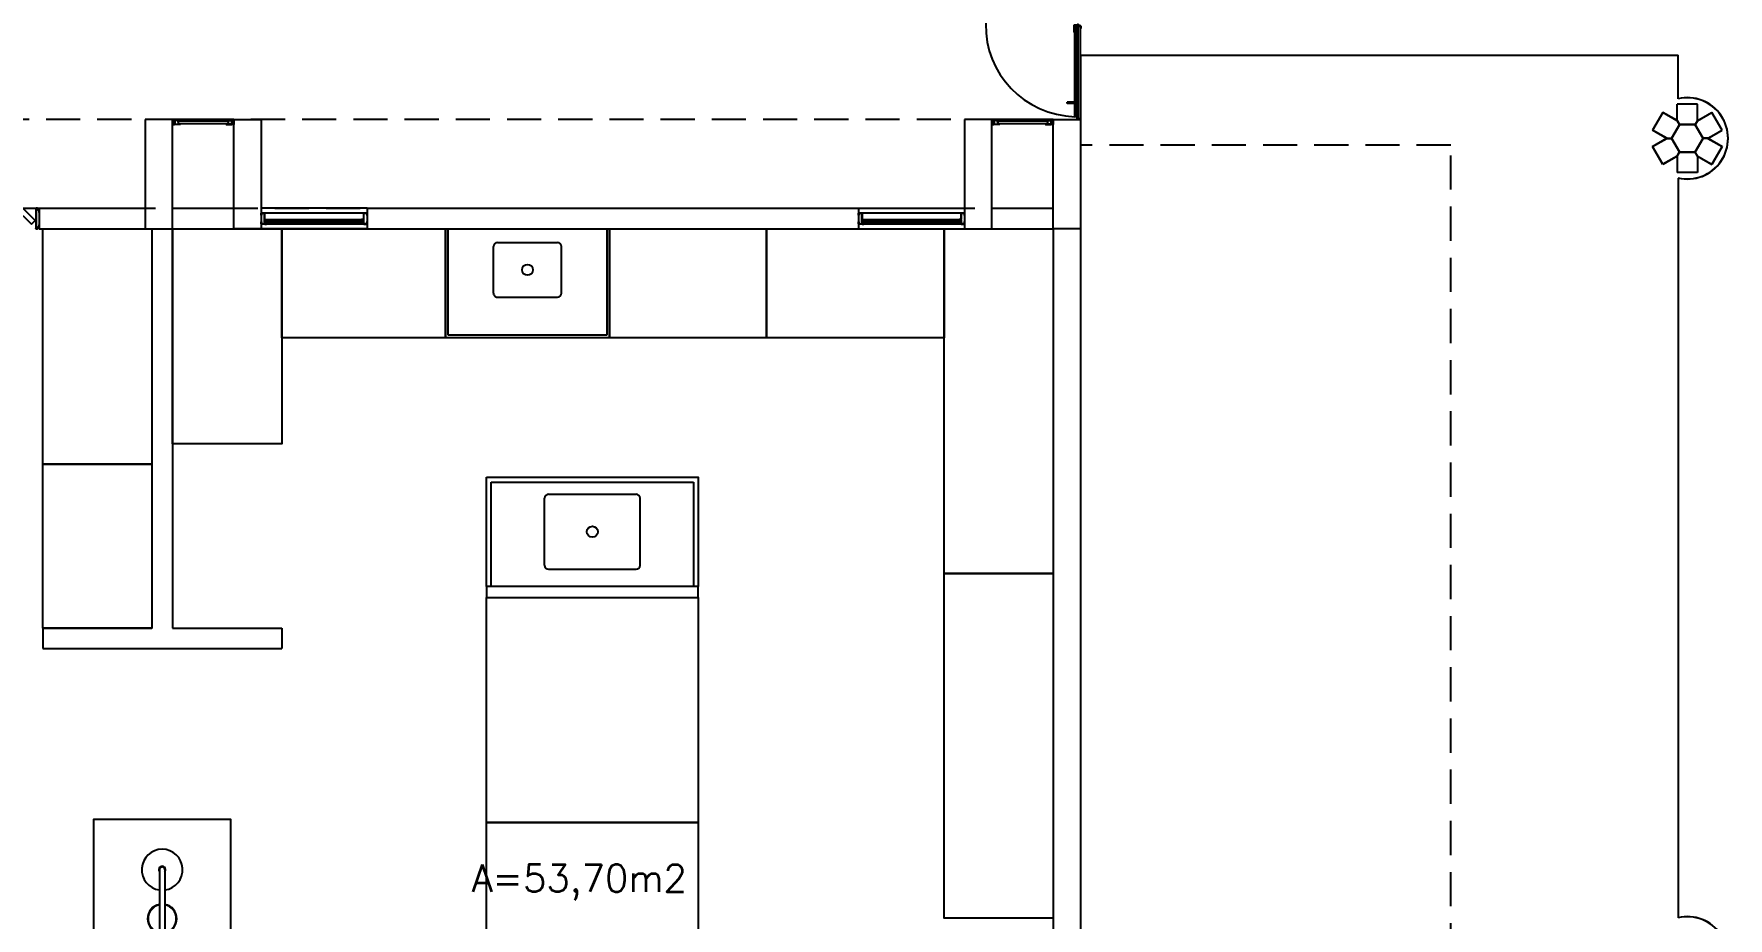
# Model space of a CAD drawing. Header units: millimetres. Extents: x 2128 to 2646, y 1972 to 2207.
# Drawn here: x 2351.8 to 2364.2, y 2130.79 to 2137.27 of the extents above; entities that cross this region are included whole.
import ezdxf

# ---------------------------------------------------------------- set-up
doc = ezdxf.new("R2010")
doc.units = ezdxf.units.MM
doc.linetypes.add('HIDDEN', pattern=[0.375, 0.25, -0.125])
for name, color, linetype in [('A-WC', 2, 'Continuous'), ('AR-ALV', 2, 'Continuous'), ('AR-BANCADAS', 1, 'Continuous'), ('AR-CHUVEIRO', 1, 'Continuous'), ('AR-ESQ', 1, 'Continuous'), ('AR-ESTC', 3, 'Continuous'), ('AR-ESTMA-C', 1, 'Continuous'), ('AR-LAY-OUT-EQUIPAMENTOS', 1, 'Continuous'), ('AR-PEITORIL', 1, 'Continuous'), ('AR-PIS', 1, 'Continuous'), ('AR-PISO-V1', 1, 'Continuous'), ('AR-PORTA', 1, 'Continuous'), ('AR-PROJ', 1, 'HIDDEN'), ('AR-VIDRO', 2, 'Continuous'), ('BC- VISTA', 1, 'Continuous'), ('BC-CORTE', 14, 'Continuous'), ('BC-CUBA', 1, 'Continuous'), ('COZ1', 1, 'Continuous'), ('DT-ESQ-BAGUETE-C', 1, 'Continuous'), ('DT-ESQ-BAGUETE-V', 1, 'Continuous'), ('DT-ESQ-CHAPA DOBRADA-V', 1, 'Continuous'), ('DT-ESQ-MARCO-V', 1, 'Continuous'), ('DT-ESQ-PERFIL CADEIRA-C', 2, 'Continuous'), ('DT-ESQ-PERFIL CADEIRA-V', 2, 'Continuous'), ('DT-ESQ-PERFIL U-C', 2, 'Continuous'), ('DT-ESQ-VENEZIANA-C', 1, 'Continuous'), ('DT-ESQ-VENEZIANA-V', 1, 'Continuous'), ('DT-ESQ-VIDRO-C', 2, 'Continuous'), ('DT-TXTMOD', 1, 'Continuous'), ('maçaneta', 1, 'Continuous'), ('montantes', 1, 'Continuous'), ('mov', 1, 'Continuous'), ('PLAT-CONG', 7, 'Continuous'), ('PM-PERFIL U-C', 2, 'Continuous'), ('PM-VIDRO', 2, 'Continuous'), ('pm1', 2, 'Continuous'), ('pm2', 2, 'Continuous'), ('Área', 2, 'Continuous')]:
    doc.layers.add(name, color=color, linetype=linetype)
doc.styles.add('S10', font='simplex.shx', dxfattribs={"height": 0.1})
doc.styles.add('UNB-100', font='simplex.shx', dxfattribs={"height": 0.2})

# ---------------------------------------------------------------- blocks, each defined once
blk = doc.blocks.new('pilar15')
at = {"layer": 'AR-ESTMA-C'}
for p, q in [((0.075, 0.25), (-0.075, 0.25)), ((-0.075, 0.13), (-0.075, 0.25)), ((0.075, 0.13), (0.075, 0.25)), ((-0.179, 0.19), (-0.254, 0.06)), ((-0.075, 0.13), (-0.179, 0.19)), ((-0.075, 0.13), (-0.058, 0.1)), ((0.075, 0.13), (0.058, 0.1)), ((0.075, 0.13), (0.179, 0.19)), ((0.254, 0.06), (0.179, 0.19)), ((-0.15, 0), (-0.254, 0.06)), ((-0.254, -0.06), (-0.15, 0)), ((-0.15, 0), (-0.115, 0)), ((0.15, 0), (0.115, 0)), ((0.15, 0), (0.254, 0.06)), ((0.15, 0), (0.254, -0.06)), ((-0.179, -0.19), (-0.254, -0.06)), ((-0.075, -0.13), (-0.058, -0.1)), ((0.075, -0.13), (0.058, -0.1)), ((0.254, -0.06), (0.179, -0.19)), ((-0.075, -0.13), (-0.179, -0.19)), ((-0.075, -0.13), (-0.075, -0.25)), ((0.075, -0.13), (0.179, -0.19)), ((0.075, -0.13), (0.075, -0.25)), ((0.075, -0.25), (-0.075, -0.25))]:
    blk.add_line(p, q, dxfattribs=at)
blk.add_lwpolyline([(0.058, 0.1), (-0.058, 0.1), (-0.115, 0), (-0.058, -0.1), (0.058, -0.1), (0.115, 0)], close=True, dxfattribs=at)
blk = doc.blocks.new('A$C34151AAB')
at = {"layer": 'AR-PISO-V1'}
for p, q in [((28.466, 30.318), (32.841, 30.318)), ((32.841, 30), (32.841, 30.318)), ((32.841, 29.419), (32.841, 24))]:
    blk.add_line(p, q, dxfattribs=at)
for centre in [(32.909, 29.71), (32.909, 23.71)]:
    blk.add_arc(centre, 0.298, 256.8287, 103.1713, dxfattribs=at)
at = {"layer": 'AR-PROJ'}
blk.add_line((31.177, 29.66), (28.466, 29.66), dxfattribs=at)
blk.add_lwpolyline([(29.445, 17.71), (31.177, 20.71), (31.177, 29.66)], dxfattribs=at)
at = {"layer": 'AR-ESTMA-C', "ltscale": 0.25}
blk.add_blockref('pilar15', (32.909, 29.71), dxfattribs=at)
blk = doc.blocks.new('BOX')
at = {"color": 1}
for p, q in [((-0.057, -0.14), (-0.057, -0.2)), ((-0.053, -0.14), (-0.053, -0.2)), ((-0.03, -0.165), (-0.053, -0.165)), ((-0.03, -0.175), (-0.053, -0.175)), ((-0.02, -0.73), (-0.02, -0.192)), ((0.02, -0.73), (0.02, -0.192))]:
    blk.add_line(p, q, dxfattribs=at)
blk.add_circle((0, -0.17), 0.02, dxfattribs=at)
for centre, radius, start, end in [((0, -0.17), 0.0699, 286.6348, 253.3652), ((-0.055, -0.14), 0.002, 0, 180), ((-0.055, -0.2), 0.002, 180, 0), ((0, -0.17), 0.03, 311.8103, 228.1897), ((0, -0.371), 0.107, 100.7532, 259.2468), ((0, -0.371), 0.103, 100.7532, 259.2468), ((0, -0.371), 0.103, 280.7532, 79.2468), ((0, -0.371), 0.107, 280.7532, 79.2468), ((0, -0.73), 0.15, 97.6623, 82.3377), ((0, -0.73), 0.025, 143.1301, 36.8699), ((0, -0.73), 0.02, 180, 0)]:
    blk.add_arc(centre, radius, start, end, dxfattribs=at)
blk = doc.blocks.new('chuvemerg-p')
at = {"layer": 'A-WC', "xscale": 4.000000000000012, "yscale": 4.000000000000012, "zscale": 4.000000000000012, "rotation": 315.0000000000003}
blk.add_blockref('BOX', (0, 0), dxfattribs=at)
blk = doc.blocks.new('chuveiro-emerg')
at = {"layer": 'AR-LAY-OUT-EQUIPAMENTOS'}
blk.add_lwpolyline([(0, 0.5), (1, 0.5), (1, -0.5), (0, -0.5)], close=True, dxfattribs=at)
at = {"layer": 'AR-LAY-OUT-EQUIPAMENTOS', "xscale": 0.250000000000002, "yscale": 0.250000000000002, "zscale": 0.250000000000002, "rotation": 135}
blk.add_blockref('chuvemerg-p', (-0.1, 0), dxfattribs=at)
blk = doc.blocks.new('EF01-P')
at = {"layer": 'DT-ESQ-BAGUETE-C', "ltscale": 0.1}
for points in [[(0.002, 0.035), (0.015, 0.035), (0.015, 0.033), (0.002, 0.033), (0.002, 0.005), (0.015, 0.005), (0.015, 0.004), (0.002, 0.004, -0.414214), (0, 0.005), (0, 0.033, -0.414214)], [(0.448, 0.035), (0.435, 0.035), (0.435, 0.033), (0.448, 0.033), (0.448, 0.005), (0.435, 0.005), (0.435, 0.004), (0.448, 0.004, 0.414214), (0.45, 0.005), (0.45, 0.033, 0.414214)]]:
    blk.add_lwpolyline(points, format="xyb", close=True, dxfattribs=at)
at = {"layer": 'DT-ESQ-PERFIL CADEIRA-C', "ltscale": 0.1}
for points in [[(0.01, 0.002), (0.01, 0.003), (0.002, 0.003, 1), (0.002, 0), (0.015, 0, 0.414214), (0.016, 0.002), (0.016, 0.033), (0.043, 0.033)], [(0.043, 0.006), (0.018, 0.006), (0.018, 0.016), (0.016, 0.016), (0.016, 0.006, 0.414214), (0.018, 0.005), (0.043, 0.005), (0.056, 0.005, 1), (0.056, 0.008), (0.043, 0.008), (0.043, 0.02), (0.043, 0.032), (0.056, 0.032, 1), (0.056, 0.035), (0.043, 0.035), (0.016, 0.035, 0.414214), (0.015, 0.033), (0.015, 0.002), (0.002, 0.002)], [(0.041, 0.02), (0.041, 0.032, -0.414214), (0.043, 0.033), (0.056, 0.033)], [(0.041, 0.02), (0.041, 0.008, 0.414214), (0.043, 0.006), (0.056, 0.006)], [(0.407, 0.006), (0.432, 0.006), (0.432, 0.016), (0.433, 0.016), (0.433, 0.006, -0.414214), (0.432, 0.005), (0.407, 0.005), (0.394, 0.005, -1), (0.394, 0.008), (0.407, 0.008), (0.407, 0.02), (0.407, 0.032), (0.394, 0.032, -1), (0.394, 0.035), (0.407, 0.035), (0.433, 0.035, -0.414214), (0.435, 0.033), (0.435, 0.002), (0.448, 0.002)], [(0.408, 0.02), (0.408, 0.032, 0.414214), (0.407, 0.033), (0.394, 0.033)], [(0.408, 0.02), (0.408, 0.008, -0.414214), (0.407, 0.006), (0.394, 0.006)], [(0.44, 0.002), (0.44, 0.003), (0.448, 0.003, -1), (0.448, 0), (0.435, 0, -0.414214), (0.433, 0.002), (0.433, 0.033), (0.407, 0.033)]]:
    blk.add_lwpolyline(points, format="xyb", dxfattribs=at)
at = {"layer": 'DT-ESQ-PERFIL CADEIRA-V', "ltscale": 0.1}
blk.add_line((0.015, 0), (0.435, 0), dxfattribs=at)
at = {"layer": 'DT-ESQ-VENEZIANA-C', "ltscale": 0.1}
for p, q in [((0.043, 0.011), (0.407, 0.011)), ((0.043, 0.009), (0.407, 0.009))]:
    blk.add_line(p, q, dxfattribs=at)
at = {"layer": 'DT-ESQ-VENEZIANA-V', "ltscale": 0.1}
blk.add_line((0.043, 0.031), (0.407, 0.031), dxfattribs=at)
blk = doc.blocks.new('PV1')
at = {"layer": 'AR-VIDRO'}
for p, q in [((0.682, 0.02), (0.005, 0.02)), ((0.682, 0.005), (0.005, 0.005)), ((0.022, 0.044), (0.022, 0.029)), ((0.022, 0.044), (0.688, 0.044)), ((0.022, 0.029), (0.688, 0.029)), ((2.703, 0.044), (2.037, 0.044)), ((2.703, 0.029), (2.037, 0.029)), ((2.043, 0.02), (2.72, 0.02)), ((2.043, 0.005), (2.72, 0.005)), ((2.703, 0.044), (2.703, 0.029))]:
    blk.add_line(p, q, dxfattribs=at)
at = {"layer": 'maçaneta'}
for p, q in [((0.112, 0.044), (0.112, 0.049)), ((0.112, 0.049), (0.132, 0.049)), ((0.117, 0.099), (0.127, 0.099)), ((0.117, 0.049), (0.117, 0.099)), ((0.127, 0.049), (0.127, 0.099)), ((0.132, 0.044), (0.132, 0.049)), ((2.613, 0.049), (2.593, 0.049)), ((2.593, 0.044), (2.593, 0.049)), ((2.598, 0.049), (2.598, 0.099)), ((2.608, 0.099), (2.598, 0.099)), ((2.608, 0.049), (2.608, 0.099)), ((2.613, 0.044), (2.613, 0.049))]:
    blk.add_line(p, q, dxfattribs=at)
at = {"layer": 'montantes'}
for p, q in [((0, 0), (0, 0.025)), ((0, 0.025), (0.02, 0.025)), ((0, 0), (0.02, 0)), ((0.005, 0.005), (0.005, 0.02)), ((0.02, 0.02), (0.02, 0.025)), ((0.02, 0), (0.02, 0.005)), ((0.642, 0.049), (0.693, 0.049)), ((0.642, 0.025), (0.693, 0.025)), ((0.688, 0.025), (0.668, 0.025)), ((0.668, 0.02), (0.668, 0.025)), ((0.668, 0), (0.668, 0.005)), ((0.688, 0), (0.668, 0)), ((0.682, 0.005), (0.682, 0.02)), ((0.688, 0.044), (0.688, 0.029)), ((0.688, 0), (0.688, 0.025)), ((0.693, 0.049), (0.693, 0.025)), ((2.032, 0.049), (2.032, 0.025)), ((2.082, 0.049), (2.032, 0.049)), ((2.082, 0.025), (2.032, 0.025)), ((2.037, 0.044), (2.037, 0.029)), ((2.037, 0.025), (2.057, 0.025)), ((2.037, 0), (2.037, 0.025)), ((2.037, 0), (2.057, 0)), ((2.043, 0.005), (2.043, 0.02)), ((2.057, 0.02), (2.057, 0.025)), ((2.057, 0), (2.057, 0.005)), ((2.705, 0.02), (2.705, 0.025)), ((2.725, 0.025), (2.705, 0.025)), ((2.705, 0), (2.705, 0.005)), ((2.725, 0), (2.705, 0)), ((2.72, 0.005), (2.72, 0.02)), ((2.725, 0), (2.725, 0.025))]:
    blk.add_line(p, q, dxfattribs=at)
for centre in [(0.693, 0.02), (2.032, 0.02)]:
    blk.add_circle(centre, 0.005, dxfattribs=at)
for centre, start, end in [((0.642, 0.044), 90, 180), ((0.642, 0.03), 180, 270), ((2.082, 0.044), 0, 90), ((2.082, 0.03), 270, 0)]:
    blk.add_arc(centre, 0.005, start, end, dxfattribs=at)
at = {"layer": 'mov'}
for centre, start, end in [((0.692, 0.025), 0, 178.3547), ((2.033, 0.025), 1.6453, 180)]:
    blk.add_arc(centre, 0.671, start, end, dxfattribs=at)
blk = doc.blocks.new('EF04A-P')
at = {"layer": 'DT-ESQ-BAGUETE-C', "ltscale": 0.1}
for points in [[(0.039, -0.05), (0.0255, -0.05), (0.0255, -0.0485), (0.039, -0.0485), (0.039, -0.0365), (0.0255, -0.0365), (0.0255, -0.035), (0.039, -0.035, -0.4142136), (0.0405, -0.0365), (0.0405, -0.0485, -0.4142136)], [(0.736, -0.05), (0.7495, -0.05), (0.7495, -0.0485), (0.736, -0.0485), (0.736, -0.0365), (0.7495, -0.0365), (0.7495, -0.035), (0.736, -0.035, 0.4142136), (0.7345, -0.0365), (0.7345, -0.0485, 0.4142136)]]:
    blk.add_lwpolyline(points, format="xyb", close=True, dxfattribs=at)
at = {"layer": 'DT-ESQ-BAGUETE-V', "ltscale": 0.1}
blk.add_line((0.736, -0.05), (0.039, -0.05), dxfattribs=at)
at = {"layer": 'DT-ESQ-CHAPA DOBRADA-V', "ltscale": 0.1}
blk.add_line((0.735, -0.067), (0.04, -0.067), dxfattribs=at)
at = {"layer": 'DT-ESQ-MARCO-V', "ltscale": 0.1}
for p, q in [((0.0235, -0.035), (0.7515, -0.035)), ((0.0235, -0.115), (0.7515, -0.115))]:
    blk.add_line(p, q, dxfattribs=at)
at = {"layer": 'DT-ESQ-PERFIL U-C', "ltscale": 0.1}
for points in [[(0.025, -0.0655), (0.025, -0.0655, 0.4142136), (0.0235, -0.067), (0.0235, -0.1135), (0.0015, -0.1135), (0.0015, -0.1), (0, -0.1), (0, -0.1135, 0.4142136), (0.0015, -0.115), (0.0235, -0.115, 0.4142136), (0.025, -0.1135), (0.025, -0.067), (0.04, -0.067, 1), (0.04, -0.064), (0.025, -0.064), (0.025, -0.0365, 0.4142136), (0.0235, -0.035), (0.0015, -0.035, 0.4142136), (0, -0.0365), (0, -0.05), (0.0015, -0.05), (0.0015, -0.0365), (0.0235, -0.0365), (0.0235, -0.064, 0.4142136), (0.025, -0.0655), (0.04, -0.0655)], [(0.75, -0.0655), (0.75, -0.0655, -0.4142136), (0.7515, -0.067), (0.7515, -0.1135), (0.7735, -0.1135), (0.7735, -0.1), (0.775, -0.1), (0.775, -0.1135, -0.4142136), (0.7735, -0.115), (0.7515, -0.115, -0.4142136), (0.75, -0.1135), (0.75, -0.067), (0.735, -0.067, -1), (0.735, -0.064), (0.75, -0.064), (0.75, -0.0365, -0.4142136), (0.7515, -0.035), (0.7735, -0.035, -0.4142136), (0.775, -0.0365), (0.775, -0.05), (0.7735, -0.05), (0.7735, -0.0365), (0.7515, -0.0365), (0.7515, -0.064, -0.4142136), (0.75, -0.0655), (0.735, -0.0655)]]:
    blk.add_lwpolyline(points, format="xyb", dxfattribs=at)
at = {"layer": 'DT-ESQ-VIDRO-C', "ltscale": 0.1}
blk.add_lwpolyline([(0.027, -0.062), (0.027, -0.052), (0.748, -0.052), (0.748, -0.062)], close=True, dxfattribs=at)
at = {"layer": 'DT-TXTMOD', "ltscale": 0.1, "style": 'S10', "flags": 3}
blk.add_attdef('EF04A', (0.05, 0), '', height=0.1, dxfattribs=at)
blk = doc.blocks.new('A$C201E7DEE')
at = {"layer": 'AR-PISO-V1'}
for p, q in [((28.466, 30.899), (32.841, 30.899)), ((28.466, 30.899), (28.466, 30.498)), ((32.841, 30.581), (32.841, 30.899)), ((32.841, 30), (32.841, 24.581))]:
    blk.add_line(p, q, dxfattribs=at)
for centre in [(32.909, 30.29), (32.909, 24.29)]:
    blk.add_arc(centre, 0.298, 256.8287, 103.1713, dxfattribs=at)
at = {"layer": 'AR-PROJ'}
blk.add_line((31.177, 30.24), (28.466, 30.24), dxfattribs=at)
blk.add_lwpolyline([(29.445, 18.29), (31.177, 21.29), (31.177, 30.24)], dxfattribs=at)
at = {"layer": 'AR-ESTMA-C', "ltscale": 0.25}
blk.add_blockref('pilar15', (32.909, 30.29), dxfattribs=at)
blk = doc.blocks.new('PM7B')
at = {"layer": 'maçaneta'}
for points in [[(0.732, -0.208), (0.771, -0.247), (0.785, -0.233), (0.758, -0.206, -0.414214), (0.758, -0.204), (0.813, -0.148), (0.827, -0.162), (0.834, -0.155), (0.81, -0.13)], [(0.806, -0.282), (0.845, -0.321), (0.923, -0.243), (0.898, -0.219), (0.891, -0.226), (0.905, -0.24), (0.849, -0.295, -0.414214), (0.847, -0.295), (0.82, -0.268)], [(0.845, -0.321), (0.806, -0.282), (0.82, -0.268), (0.847, -0.295, 0.414214), (0.849, -0.295), (0.905, -0.24), (0.891, -0.226), (0.898, -0.219), (0.923, -0.243)]]:
    blk.add_lwpolyline(points, format="xyb", close=True, dxfattribs=at)
for points in [[(0.792, -0.226), (0.764, -0.254), (0.767, -0.258), (0.795, -0.229)], [(0.792, -0.226), (0.764, -0.254), (0.767, -0.258), (0.795, -0.229)], [(0.827, -0.261), (0.799, -0.289), (0.795, -0.286), (0.824, -0.258)], [(0.827, -0.261), (0.799, -0.289), (0.795, -0.286), (0.824, -0.258)]]:
    blk.add_lwpolyline(points, close=True, dxfattribs=at)
at = {"layer": 'mov'}
for centre, start, end in [((0.099, 0.089), 356.8029, 46.3992), ((1.101, 0.061), 176.8029, 226.3992)]:
    blk.add_arc(centre, 0.501, start, end, dxfattribs=at)
at = {"layer": 'PM-PERFIL U-C'}
for p, q in [((0, 0.12), (0, 0.139)), ((0.001, 0.14), (0.01, 0.14)), ((0.01, 0.138), (0.002, 0.138)), ((0.002, 0.138), (0.002, 0.12)), ((0.01, 0.14), (0.01, 0.149)), ((0.012, 0.15), (0.023, 0.15)), ((0.023, 0.148), (0.012, 0.148)), ((0.012, 0.148), (0.012, 0.14)), ((0.023, 0.148), (0.023, 0.002)), ((0.025, 0.149), (0.025, 0.001)), ((1.175, 0.149), (1.175, 0.001)), ((1.188, 0.15), (1.176, 0.15)), ((1.177, 0.148), (1.188, 0.148)), ((1.177, 0.148), (1.177, 0.002)), ((1.188, 0.148), (1.188, 0.14)), ((1.189, 0.138), (1.198, 0.138)), ((1.19, 0.14), (1.19, 0.149)), ((1.198, 0.14), (1.19, 0.14)), ((1.198, 0.138), (1.198, 0.12)), ((1.2, 0.12), (1.2, 0.139)), ((0.002, 0.12), (0, 0.12)), ((0, 0.012), (0, 0.03)), ((0, 0.03), (0.002, 0.03)), ((0.01, 0.01), (0.001, 0.01)), ((0.002, 0.03), (0.002, 0.012)), ((0.002, 0.012), (0.01, 0.012)), ((0.01, 0.001), (0.01, 0.01)), ((0.012, 0.01), (0.012, 0.002)), ((0.012, 0.002), (0.023, 0.002)), ((0.023, 0), (0.012, 0)), ((1.188, 0.002), (1.177, 0.002)), ((1.176, 0), (1.188, 0)), ((1.188, 0.01), (1.188, 0.002)), ((1.198, 0.012), (1.189, 0.012)), ((1.19, 0.01), (1.198, 0.01)), ((1.19, 0.001), (1.19, 0.01)), ((1.198, 0.12), (1.2, 0.12)), ((1.198, 0.03), (1.198, 0.012)), ((1.2, 0.03), (1.198, 0.03)), ((1.2, 0.012), (1.2, 0.03))]:
    blk.add_line(p, q, dxfattribs=at)
for centre, start, end in [((0.001, 0.139), 90, 180), ((0.012, 0.149), 90, 180), ((0.01, 0.14), 270, 0), ((0.023, 0.149), 0, 90), ((1.176, 0.149), 90, 180), ((1.188, 0.149), 0, 90), ((1.189, 0.14), 180, 270), ((1.198, 0.139), 0, 90), ((0.001, 0.012), 180, 270), ((0.01, 0.01), 0, 90), ((0.012, 0.001), 180, 270), ((0.023, 0.001), 269.9386, 0), ((1.176, 0.001), 180, 270.0614), ((1.189, 0.01), 90, 180), ((1.188, 0.001), 270, 0), ((1.198, 0.012), 270, 0)]:
    blk.add_arc(centre, 0.0015, start, end, dxfattribs=at)
at = {"layer": 'PM-VIDRO'}
for p, q in [((0.161, 0.171), (0.302, 0.312)), ((0.309, 0.305), (0.168, 0.164)), ((0.891, -0.155), (1.032, -0.014)), ((1.039, -0.021), (0.898, -0.162))]:
    blk.add_line(p, q, dxfattribs=at)
at = {"layer": 'pm1'}
for p, q in [((0.302, 0.312), (0.291, 0.323)), ((0.302, 0.312), (0.309, 0.319)), ((0.327, 0.302), (0.309, 0.319)), ((0.316, 0.312), (0.309, 0.305)), ((0.32, 0.294), (0.309, 0.305)), ((0.327, 0.302), (0.32, 0.294)), ((0.03, 0.061), (0.15, 0.181)), ((0.178, 0.153), (0.058, 0.033)), ((0.15, 0.181), (0.161, 0.171)), ((0.154, 0.164), (0.161, 0.171)), ((0.171, 0.146), (0.154, 0.164)), ((0.168, 0.164), (0.161, 0.157)), ((0.168, 0.164), (0.178, 0.153)), ((0.178, 0.153), (0.171, 0.146)), ((0.058, 0.033), (0.03, 0.061)), ((1.022, -0.003), (1.029, 0.004)), ((1.029, 0.004), (1.046, -0.014)), ((1.032, -0.014), (1.039, -0.007)), ((1.046, -0.014), (1.039, -0.021)), ((0.873, -0.152), (0.88, -0.144)), ((0.873, -0.152), (0.891, -0.169)), ((0.88, -0.144), (0.891, -0.155)), ((0.884, -0.162), (0.891, -0.155)), ((0.898, -0.162), (0.891, -0.169)), ((0.898, -0.162), (0.909, -0.173))]:
    blk.add_line(p, q, dxfattribs=at)
for points in [[(0.291, 0.323), (0.433, 0.464), (0.461, 0.436), (0.32, 0.294)], [(1.032, -0.014), (1.022, -0.003), (1.142, 0.117), (1.17, 0.089), (1.05, -0.031), (1.039, -0.021)], [(0.909, -0.173), (0.767, -0.314), (0.739, -0.286), (0.873, -0.152)]]:
    blk.add_lwpolyline(points, dxfattribs=at)
at = {"layer": 'pm2', "color": 1}
for p, q in [((0.15, 0.181), (0.291, 0.323)), ((0.32, 0.294), (0.178, 0.153)), ((0.88, -0.144), (1.022, -0.003)), ((1.05, -0.031), (0.909, -0.173))]:
    blk.add_line(p, q, dxfattribs=at)
blk = doc.blocks.new('BCP15')
at = {"layer": 'BC- VISTA'}
blk.add_lwpolyline([(0.8, 0), (0.8, -1.725), (0, -1.725), (0, 0)], close=True, dxfattribs=at)
blk = doc.blocks.new('BCP11')
at = {"layer": 'BC- VISTA'}
blk.add_lwpolyline([(0.8, 0), (0.8, -1.2), (0, -1.2), (0, 0)], close=True, dxfattribs=at)
blk = doc.blocks.new('BCP14')
at = {"layer": 'BC- VISTA'}
blk.add_lwpolyline([(0.8, 0), (0.8, -1.575), (0, -1.575), (0, 0)], close=True, dxfattribs=at)
blk = doc.blocks.new('CUBAbnc-01P')
at = {"layer": 'COZ1'}
for p, q in [((-0.22, -0.1005), (0.22, -0.1005)), ((-0.25, -0.4705), (-0.25, -0.1305)), ((0.25, -0.4705), (0.25, -0.1305)), ((-0.22, -0.5005), (0.22, -0.5005))]:
    blk.add_line(p, q, dxfattribs=at)
blk.add_circle((0, -0.3005), 0.04, dxfattribs=at)
for centre, start, end in [((-0.22, -0.1305), 90, 180), ((0.22, -0.1305), 0, 90), ((-0.22, -0.4705), 180, 270), ((0.22, -0.4705), 270, 0)]:
    blk.add_arc(centre, 0.03, start, end, dxfattribs=at)
blk = doc.blocks.new('BCP01')
at = {"layer": 'BC- VISTA'}
for p, q in [((0, -0.02), (0.78, -0.02)), ((0.78, -0.02), (0.78, -1.18)), ((0.78, -1.18), (0, -1.18))]:
    blk.add_line(p, q, dxfattribs=at)
blk.add_lwpolyline([(0.8, 0), (0.8, -1.2), (0, -1.2), (0, 0)], close=True, dxfattribs=at)
at = {"layer": 'BC-CUBA', "rotation": 90}
blk.add_blockref('CUBAbnc-01P', (0, -0.6), dxfattribs=at)
blk = doc.blocks.new('BCP10')
at = {"layer": 'BC- VISTA'}
blk.add_lwpolyline([(0.8, 0), (0.8, -1.15), (0, -1.15), (0, 0)], close=True, dxfattribs=at)
blk = doc.blocks.new('BCP12')
at = {"layer": 'BC- VISTA'}
blk.add_lwpolyline([(0.8, 0), (0.8, -1.3), (0, -1.3), (0, 0)], close=True, dxfattribs=at)
blk = doc.blocks.new('BCP19')
at = {"layer": 'BC- VISTA'}
blk.add_lwpolyline([(0.8, 0), (0.8, -2.525), (0, -2.525), (0, 0)], close=True, dxfattribs=at)
blk = doc.blocks.new('BCP24')
at = {"layer": 'BC- VISTA'}
blk.add_lwpolyline([(1.55, 0), (1.55, -1.65), (0, -1.65), (0, 0)], close=True, dxfattribs=at)
blk = doc.blocks.new('BCP22')
at = {"layer": 'BC- VISTA'}
for p, q in [((0.035, 0.845), (1.515, 0.845)), ((0.035, 0.08), (0.035, 0.845)), ((1.515, 0.845), (1.515, 0.08))]:
    blk.add_line(p, q, dxfattribs=at)
blk.add_lwpolyline([(0, 0.88), (1.55, 0.88), (1.55, 0.08), (0, 0.08)], close=True, dxfattribs=at)
at = {"layer": 'BC-CORTE'}
blk.add_lwpolyline([(1.55, 0), (1.55, 0.08), (0, 0.08), (0, 0)], close=True, dxfattribs=at)
at = {"layer": 'BC-CUBA'}
for p, q in [((0.455, 0.7555), (1.095, 0.7555)), ((0.425, 0.2355), (0.425, 0.7255)), ((1.125, 0.2355), (1.125, 0.7255)), ((0.455, 0.2055), (1.095, 0.2055))]:
    blk.add_line(p, q, dxfattribs=at)
blk.add_circle((0.775, 0.4805), 0.04, dxfattribs=at)
for centre, start, end in [((0.455, 0.7255), 90, 180), ((1.095, 0.7255), 0, 90), ((0.455, 0.2355), 180, 270), ((1.095, 0.2355), 270, 360)]:
    blk.add_arc(centre, 0.03, start, end, dxfattribs=at)
blk = doc.blocks.new('A$C527D507D')
at = {"layer": 'AR-PROJ'}
blk.add_lwpolyline([(29.445, 42), (31.177, 45), (31.177, 53.95)], dxfattribs=at)

msp = doc.modelspace()

# ---------------------------------------------------------------- linework, layer by layer
at = {"layer": 'AR-ALV'}
for p, q in [((2351.836, 2135.99), (2351.836, 2135.84)), ((2351.836, 2135.99), (2352.611, 2135.99)), ((2352.811, 2135.99), (2353.261, 2135.99)), ((2354.236, 2135.99), (2357.836, 2135.99)), ((2354.236, 2135.99), (2354.236, 2135.84)), ((2357.836, 2135.99), (2357.836, 2135.84)), ((2358.811, 2135.99), (2359.262, 2135.99)), ((2351.836, 2135.84), (2352.611, 2135.84)), ((2352.661, 2135.84), (2352.661, 2132.915)), ((2352.811, 2135.84), (2352.811, 2132.915)), ((2352.811, 2135.84), (2353.261, 2135.84)), ((2354.236, 2135.84), (2357.836, 2135.84)), ((2358.811, 2135.84), (2359.261, 2135.84)), ((2359.261, 2135.84), (2359.261, 2127.515)), ((2359.461, 2135.84), (2359.461, 2127.515)), ((2351.861, 2132.915), (2352.661, 2132.915)), ((2351.861, 2132.915), (2351.861, 2132.765)), ((2352.811, 2132.915), (2353.611, 2132.915)), ((2353.611, 2132.915), (2353.611, 2132.765)), ((2351.861, 2132.765), (2353.611, 2132.765))]:
    msp.add_line(p, q, dxfattribs=at)
at = {"layer": 'AR-ESTC'}
for p, q in [((2352.811, 2136.64), (2352.611, 2136.64)), ((2352.611, 2136.64), (2352.611, 2135.84)), ((2352.811, 2135.84), (2352.811, 2136.64)), ((2353.261, 2136.64), (2353.461, 2136.64)), ((2353.261, 2135.84), (2353.261, 2136.64)), ((2353.461, 2136.64), (2353.461, 2135.84)), ((2358.811, 2136.64), (2358.611, 2136.64)), ((2358.611, 2136.64), (2358.611, 2135.84)), ((2358.811, 2135.84), (2358.811, 2136.64)), ((2359.261, 2136.64), (2359.461, 2136.64)), ((2359.261, 2135.84), (2359.261, 2136.64)), ((2359.461, 2136.64), (2359.461, 2135.84)), ((2352.611, 2135.84), (2352.811, 2135.84)), ((2353.461, 2135.84), (2353.261, 2135.84)), ((2358.611, 2135.84), (2358.811, 2135.84)), ((2359.461, 2135.84), (2359.261, 2135.84))]:
    msp.add_line(p, q, dxfattribs=at)
at = {"layer": 'AR-PEITORIL'}
for p, q in [((2354.236, 2135.99), (2353.461, 2135.99)), ((2357.836, 2135.99), (2358.611, 2135.99)), ((2354.236, 2135.84), (2353.461, 2135.84)), ((2357.836, 2135.84), (2358.611, 2135.84))]:
    msp.add_line(p, q, dxfattribs=at)
at = {"layer": 'AR-PIS', "ltscale": 10}
msp.add_line((2359.461, 2137.048), (2359.461, 2136.64), dxfattribs=at)
at = {"layer": 'AR-PROJ'}
for p, q in [((2359.261, 2136.64), (2304.811, 2136.64)), ((2359.261, 2135.99), (2359.261, 2136.64)), ((2304.811, 2135.99), (2359.261, 2135.99))]:
    msp.add_line(p, q, dxfattribs=at)

# ---------------------------------------------------------------- block references
at = {"layer": 'AR-BANCADAS'}
for name, p in [('BCP15', (2351.861, 2135.84)), ('BCP14', (2352.811, 2135.84)), ('BCP19', (2358.461, 2135.84)), ('BCP11', (2351.861, 2134.115)), ('BCP22', (2355.111, 2133.14)), ('BCP19', (2358.461, 2133.315)), ('BCP24', (2355.111, 2133.14)), ('BCP24', (2355.111, 2131.49))]:
    msp.add_blockref(name, p, dxfattribs=at)
for name, p, rotation in [('BCP11', (2353.611, 2135.04), 90), ('BCP01', (2356.011, 2135.84), 270), ('BCP10', (2356.011, 2135.04), 90), ('BCP12', (2357.161, 2135.04), 90)]:
    msp.add_blockref(name, p, dxfattribs=dict(at, rotation=rotation))
at = {"layer": 'AR-CHUVEIRO', "rotation": 90}
msp.add_blockref('chuveiro-emerg', (2352.736, 2130.515), dxfattribs=at)
at = {"layer": 'AR-ESQ', "rotation": 180}
for name, p in [('EF01-P', (2353.261, 2136.64)), ('EF01-P', (2359.261, 2136.64)), ('EF04A-P', (2354.236, 2135.84)), ('EF04A-P', (2358.611, 2135.84))]:
    msp.add_blockref(name, p, dxfattribs=at)
at = {"layer": 'AR-PORTA', "rotation": 90}
msp.add_blockref('PV1', (2359.462, 2136.64), dxfattribs=at)
at = {"layer": 'AR-PORTA', "xscale": -1}
msp.add_blockref('PM7B', (2351.836, 2135.84), dxfattribs=at)
at = {"layer": 'PLAT-CONG'}
for name, p in [('A$C34151AAB', (2330.995, 2106.793)), ('A$C201E7DEE', (2330.995, 2106.212)), ('A$C527D507D', (2330.995, 2082.503))]:
    msp.add_blockref(name, p, dxfattribs=at)

# ---------------------------------------------------------------- texts
at = {"layer": 'Área', "style": 'UNB-100'}
msp.add_text('A=53,70m2', height=0.2, dxfattribs=at).set_placement((2355.001, 2130.983))

doc.saveas('drawing.dxf')
